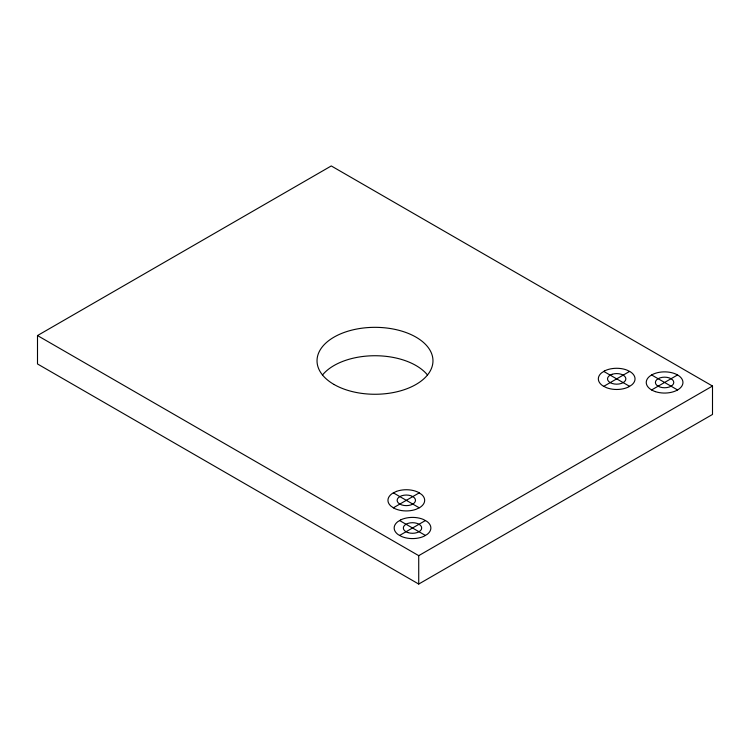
<?xml version="1.0" encoding="UTF-8"?>
<svg xmlns="http://www.w3.org/2000/svg" width="750" height="750" viewBox="0 0 750 750"><rect width="100%" height="100%" fill="white"/><g stroke="black" fill="none" stroke-linecap="round" stroke-linejoin="round"><path stroke-width="1.12" d="M37.5 335.559L331.275 165.947L712.5 386.044L712.5 414.441L418.725 584.053L37.5 363.956L37.5 335.559L418.725 555.656L712.5 386.044M393.347 507.825L419.278 492.844M603.731 386.353L629.625 371.4M399.647 535.425L425.391 520.566M651.609 389.953L677.569 374.962M651.609 374.962L677.569 389.953M603.731 371.4L629.578 386.316M393.394 492.872L419.231 507.797M399.534 520.5L425.391 535.425M418.725 555.656L418.725 584.053M322.462 375.047A57.975 33.469 0 0 1 375 355.734A57.975 33.469 0 0 1 427.538 375.047M399.825 496.584L398.363 497.681A9.178 5.297 0 0 0 399.825 504.084L401.719 504.919A9.178 5.297 0 0 0 412.8 504.084L414.262 502.987A9.178 5.297 0 0 0 412.8 496.584L410.897 495.741A9.178 5.297 0 0 0 399.825 496.584M604.669 370.866L601.491 372.928A18.356 10.603 0 0 0 602.803 385.809L606.384 387.647A18.356 10.603 0 0 0 628.697 386.897L631.875 384.825A18.356 10.603 0 0 0 630.562 371.944L626.981 370.106A18.356 10.603 0 0 0 604.669 370.866M401.025 519.731L397.716 521.728A18.356 10.603 0 0 0 398.203 534.628L401.663 536.541A18.356 10.603 0 0 0 424.003 536.259L427.322 534.263A18.356 10.603 0 0 0 426.834 521.362L423.375 519.45A18.356 10.603 0 0 0 401.025 519.731M396.441 491.4L392.775 493.172A18.356 10.603 0 0 0 390.834 506.034L393.909 508.153A18.356 10.603 0 0 0 416.175 509.269L419.85 507.497A18.356 10.603 0 0 0 421.791 494.634L418.716 492.516A18.356 10.603 0 0 0 396.441 491.4M612.094 374.288L610.191 375.131A9.178 5.297 0 0 0 608.738 381.525L610.191 382.622A9.178 5.297 0 0 0 621.272 383.466L623.175 382.622A9.178 5.297 0 0 0 624.628 376.228L623.175 375.131A9.178 5.297 0 0 0 612.094 374.288M334.012 384.469A57.975 33.469 0 0 0 430.997 369.459A57.975 33.469 0 0 0 360 328.472A57.975 33.469 0 0 0 334.012 384.469M655.416 391.641A18.356 10.603 0 0 0 682.95 382.462A18.356 10.603 0 0 0 655.416 373.284A18.356 10.603 0 0 0 655.416 391.641M407.925 532.584A9.178 5.297 0 0 0 421.697 527.991A9.178 5.297 0 0 0 407.925 523.406A9.178 5.297 0 0 0 407.925 532.584M658.097 386.212A9.178 5.297 0 0 0 673.453 383.831A9.178 5.297 0 0 0 662.212 377.344A9.178 5.297 0 0 0 658.097 386.212"/></g></svg>
